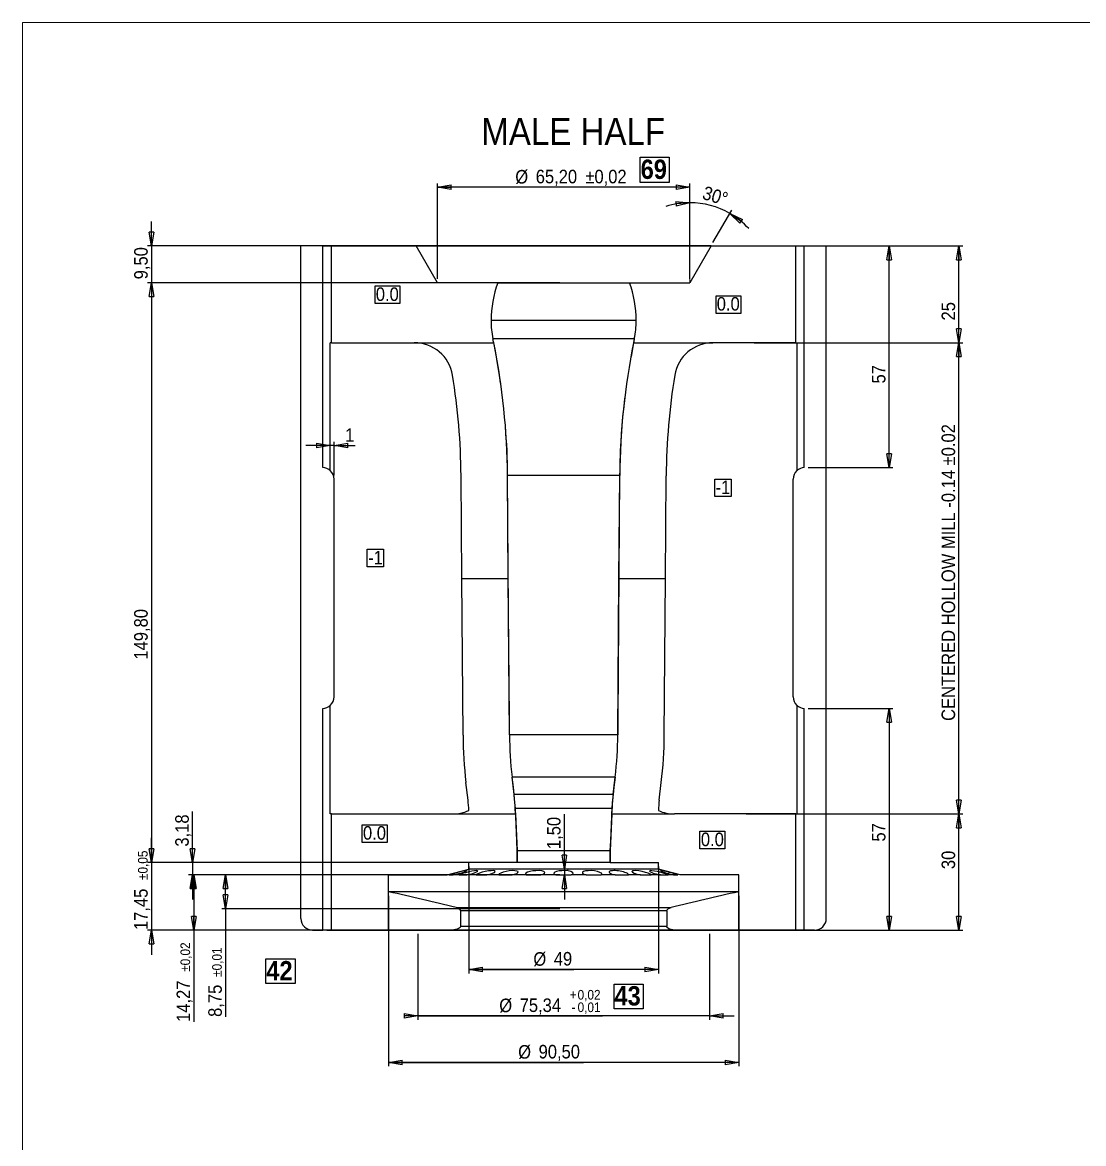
# Model space of a CAD drawing. Header units: millimetres. Extents: x 10 to 831, y 10 to 589.
# Drawn here: x 10 to 284.2, y 299.6 to 589.3 of the extents above; entities that cross this region are included whole.
import ezdxf

# ---------------------------------------------------------------- set-up
doc = ezdxf.new("R2010")
doc.units = ezdxf.units.MM
doc.linetypes.add('SLD-Centro', pattern=[19.05, 15.24, -1.27, 1.27, -1.27])
doc.linetypes.add('SLD-Solido', pattern=[0])
doc.layers.add('D', color=3, linetype='SLD-Solido', lineweight=25)
doc.layers.add('Q', color=2, linetype='SLD-Solido')
doc.styles.add('SLDTEXTSTYLE0', font='GOTHICB.TTF', dxfattribs={"width": 0.913})
doc.styles.add('SLDTEXTSTYLE1', font='GOTHIC.TTF', dxfattribs={"width": 0.913})
doc.dimstyles.new('SLDDIMSTYLE0', dxfattribs={"dimtxt": 3.5, "dimasz": 3.556, "dimexe": 0, "dimexo": 0.0625, "dimgap": 0.875, "dimtad": 1, "dimrnd": 1e-09, "dimzin": 12, "dimdsep": 46, "dimtxsty": 'SLDTEXTSTYLE1', "dimblk1": 'CLOSED', "dimblk2": 'CLOSED', "dimsah": 1, "dimcen": 0.09, "dimadec": 0, "dimazin": 3, "dimtfac": 1, "dimtofl": 0, "dimtmove": 0, "dimatfit": 3, "dimldrblk": 'CLOSED', "dimfxl": 0, "dimfrac": 2, "dimtolj": 1, "dimtzin": 12, "dimarcsym": 0})
doc.dimstyles.new('SLDDIMSTYLE12', dxfattribs={"dimtxt": 3.5, "dimasz": 3.556, "dimexe": 0, "dimexo": 0.0625, "dimgap": 0.875, "dimtad": 1, "dimdec": 4, "dimzin": 12, "dimdsep": 46, "dimtxsty": 'SLDTEXTSTYLE1', "dimblk1": 'CLOSED', "dimblk2": 'CLOSED', "dimsah": 1, "dimcen": 0.09, "dimazin": 3, "dimtfac": 1, "dimtofl": 0, "dimtmove": 0, "dimatfit": 3, "dimldrblk": 'CLOSED', "dimfxl": 0, "dimfrac": 2, "dimtolj": 1, "dimtzin": 12, "dimarcsym": 0})
doc.dimstyles.new('SLDDIMSTYLE15', dxfattribs={"dimtxt": 3.5, "dimasz": 3.556, "dimexe": 0, "dimexo": 0.0625, "dimgap": 0.875, "dimtad": 1, "dimrnd": 1e-09, "dimzin": 12, "dimdsep": 46, "dimtxsty": 'SLDTEXTSTYLE1', "dimblk1": 'CLOSED', "dimblk2": 'CLOSED', "dimsah": 1, "dimcen": 0.09, "dimadec": 0, "dimazin": 3, "dimtol": 1, "dimtp": 0.01, "dimtm": 0.01, "dimtfac": 1, "dimtofl": 0, "dimtmove": 0, "dimatfit": 3, "dimldrblk": 'CLOSED', "dimfxl": 0, "dimfrac": 2, "dimtolj": 1, "dimarcsym": 0})
doc.dimstyles.new('SLDDIMSTYLE16', dxfattribs={"dimtxt": 3.5, "dimasz": 3.556, "dimexe": 0, "dimexo": 0.0625, "dimgap": 0.875, "dimtad": 1, "dimrnd": 1e-09, "dimzin": 12, "dimdsep": 46, "dimtxsty": 'SLDTEXTSTYLE1', "dimblk1": 'CLOSED', "dimblk2": 'CLOSED', "dimsah": 1, "dimcen": 0.09, "dimadec": 0, "dimazin": 3, "dimtol": 1, "dimtp": 0.02, "dimtm": 0.02, "dimtfac": 1, "dimtofl": 0, "dimtmove": 0, "dimatfit": 3, "dimldrblk": 'CLOSED', "dimfxl": 0, "dimfrac": 2, "dimtolj": 1, "dimarcsym": 0})
doc.dimstyles.new('SLDDIMSTYLE17', dxfattribs={"dimtxt": 3.5, "dimasz": 3.556, "dimexe": 0, "dimexo": 0.0625, "dimgap": 0.875, "dimtad": 1, "dimrnd": 1e-09, "dimzin": 12, "dimdsep": 46, "dimtxsty": 'SLDTEXTSTYLE1', "dimblk1": 'CLOSED', "dimblk2": 'CLOSED', "dimsah": 1, "dimcen": 0.09, "dimadec": 0, "dimazin": 3, "dimtol": 1, "dimtp": 0.02, "dimtm": 0.01, "dimtfac": 1, "dimtmove": 0, "dimatfit": 0, "dimldrblk": 'CLOSED', "dimfxl": 0, "dimfrac": 2, "dimtolj": 1, "dimarcsym": 0})
doc.dimstyles.new('SLDDIMSTYLE18', dxfattribs={"dimtxt": 3.5, "dimasz": 3.556, "dimexe": 0, "dimexo": 0.0625, "dimgap": 0.875, "dimtad": 1, "dimdec": 0, "dimrnd": 1e-09, "dimzin": 12, "dimdsep": 46, "dimtxsty": 'SLDTEXTSTYLE1', "dimblk1": 'CLOSED', "dimblk2": 'CLOSED', "dimsah": 1, "dimcen": 0.09, "dimadec": 0, "dimazin": 3, "dimtfac": 1, "dimtdec": 0, "dimtofl": 0, "dimtmove": 0, "dimatfit": 3, "dimldrblk": 'CLOSED', "dimfxl": 0, "dimfrac": 2, "dimtolj": 1, "dimtzin": 12, "dimarcsym": 0})
doc.dimstyles.new('SLDDIMSTYLE7', dxfattribs={"dimtxt": 3.5, "dimasz": 3.556, "dimexe": 0, "dimexo": 0.0625, "dimgap": 0.875, "dimtad": 1, "dimrnd": 1e-09, "dimzin": 12, "dimdsep": 46, "dimtxsty": 'SLDTEXTSTYLE1', "dimblk1": 'CLOSED', "dimblk2": 'CLOSED', "dimsah": 1, "dimcen": 0.09, "dimadec": 0, "dimazin": 3, "dimtol": 1, "dimtp": 0.05, "dimtm": 0.05, "dimtfac": 1, "dimtmove": 0, "dimatfit": 0, "dimldrblk": 'CLOSED', "dimfxl": 0, "dimfrac": 2, "dimtolj": 1, "dimarcsym": 0})
doc.dimstyles.new('SLDDIMSTYLE9', dxfattribs={"dimtxt": 3.5, "dimasz": 3.556, "dimexe": 0, "dimexo": 0.0625, "dimgap": 0.875, "dimtad": 1, "dimrnd": 1e-09, "dimzin": 12, "dimdsep": 46, "dimtxsty": 'SLDTEXTSTYLE1', "dimblk1": 'CLOSED', "dimblk2": 'CLOSED', "dimsah": 1, "dimcen": 0.09, "dimadec": 0, "dimazin": 3, "dimtfac": 1, "dimtmove": 0, "dimatfit": 0, "dimldrblk": 'CLOSED', "dimfxl": 0, "dimfrac": 2, "dimtolj": 1, "dimtzin": 12, "dimarcsym": 0})

# ---------------------------------------------------------------- blocks, each defined once
blk = doc.blocks.new('SW_NOTE_0')
at = {"color": 0}
for p, q in [((-0.12, 0.57), (-0.12, 6.94)), ((-0.12, 6.94), (7.45, 6.94)), ((7.45, 6.94), (7.45, 0.57)), ((7.45, 0.57), (-0.12, 0.57))]:
    blk.add_line(p, q, dxfattribs=at)
at = {"color": 0, "insert": (0, 6.39), "char_height": 5, "attachment_point": 1, "style": 'SLDTEXTSTYLE0'}
blk.add_mtext('42', dxfattribs=at)
blk = doc.blocks.new('SW_NOTE_4')
at = {"color": 0}
for p, q in [((-0.05, 0.55), (-0.05, 6.92)), ((-0.05, 6.92), (7.4, 6.92)), ((7.4, 6.92), (7.4, 0.55)), ((7.4, 0.55), (-0.05, 0.55))]:
    blk.add_line(p, q, dxfattribs=at)
at = {"color": 0, "insert": (0, 6.39), "char_height": 5, "attachment_point": 1, "style": 'SLDTEXTSTYLE0'}
blk.add_mtext('43', dxfattribs=at)
blk = doc.blocks.new('SW_NOTE_6')
at = {"color": 0}
for p, q in [((-0.08, 0.49), (-0.08, 6.98)), ((-0.08, 6.98), (7.37, 6.98)), ((7.37, 6.98), (7.37, 0.49)), ((7.37, 0.49), (-0.08, 0.49))]:
    blk.add_line(p, q, dxfattribs=at)
at = {"color": 0, "insert": (0, 6.39), "char_height": 5, "attachment_point": 1, "style": 'SLDTEXTSTYLE0'}
blk.add_mtext('69', dxfattribs=at)
blk = doc.blocks.new('_CLOSED')
at = {"color": 0, "linetype": 'ByBlock', "lineweight": -2}
for p, q in [((-1, 0.166667), (0, 0)), ((-1, 0.166667), (-1, -0.166667)), ((0, 0), (-1, -0.166667)), ((0, 0), (-1, 0))]:
    blk.add_line(p, q, dxfattribs=at)
blk = doc.blocks.new('_D_34')
at = {"layer": 'Q'}
for p, q in [((182.44, 532.52), (182.44, 543.69)), ((188.42, 532.39), (193.27, 540.78))]:
    blk.add_line(p, q, dxfattribs=at)
for start, end in [(90, 107.4526), (60, 90), (42.5474, 60)]:
    blk.add_arc((182.44, 522.02), 20.66, start, end, dxfattribs=at)
at = {"layer": 'Q', "xscale": 3.556, "yscale": 3.556}
for p, rotation in [((182.44, 542.69), 4.88188156500817), ((192.77, 539.92), 145.1181184349919)]:
    blk.add_blockref('_CLOSED', p, dxfattribs=dict(at, rotation=rotation))
at = {"layer": 'Q', "insert": (186.46, 547.08), "char_height": 3.5, "attachment_point": 1, "rotation": 342.9202, "style": 'SLDTEXTSTYLE1'}
blk.add_mtext('30°', dxfattribs=at)
blk = doc.blocks.new('_D_35')
at = {"layer": 'Q'}
for p, q in [((148.84, 369.04), (61.49, 369.04)), ((62.49, 360.29), (62.49, 369.04)), ((148.84, 360.29), (61.49, 360.29)), ((62.49, 360.29), (62.49, 332.35))]:
    blk.add_line(p, q, dxfattribs=at)
at = {"layer": 'Q', "xscale": 3.556, "yscale": 3.556}
for p, rotation in [((62.49, 369.04, -37.57), 90.0000000000004), ((62.49, 360.29, -37.57), 270.0000000000004)]:
    blk.add_blockref('_CLOSED', p, dxfattribs=dict(at, rotation=rotation))
at = {"layer": 'Q', "attachment_point": 1, "rotation": 90, "style": 'SLDTEXTSTYLE1'}
for s, insert, char_height in [('±0,01', (59.02, 342.69), 2.5), ('8,75', (58.02, 332.35), 3.5)]:
    blk.add_mtext(s, dxfattribs=dict(at, insert=insert, char_height=char_height))
blk = doc.blocks.new('_D_36')
at = {"layer": 'Q'}
for p, q in [((43.34, 372.22), (43.34, 378.57)), ((148.84, 372.22), (42.34, 372.22)), ((43.34, 372.22), (43.34, 354.77)), ((148.84, 354.77), (42.34, 354.77)), ((43.34, 354.77), (43.34, 348.42))]:
    blk.add_line(p, q, dxfattribs=at)
at = {"layer": 'Q', "xscale": 3.556, "yscale": 3.556}
for p, rotation in [((43.34, 372.22, 2.2), 270.0000000000004), ((43.34, 354.77, 2.2), 90.0000000000004)]:
    blk.add_blockref('_CLOSED', p, dxfattribs=dict(at, rotation=rotation))
at = {"layer": 'Q', "attachment_point": 1, "rotation": 90, "style": 'SLDTEXTSTYLE1'}
for s, insert, char_height in [('±0,05', (39.86, 367.71), 2.5), ('17,45', (38.87, 354.78), 3.5)]:
    blk.add_mtext(s, dxfattribs=dict(at, insert=insert, char_height=char_height))
blk = doc.blocks.new('_D_37')
at = {"layer": 'Q'}
for p, q in [((148.84, 369.04), (53.3, 369.04)), ((54.3, 369.04), (54.3, 354.77)), ((148.84, 354.77), (53.3, 354.77)), ((54.3, 354.77), (54.3, 331.06))]:
    blk.add_line(p, q, dxfattribs=at)
at = {"layer": 'Q', "xscale": 3.556, "yscale": 3.556}
for p, rotation in [((54.3, 369.04, -45.35), 90.0000000000004), ((54.3, 354.77, -45.35), 270.0000000000004)]:
    blk.add_blockref('_CLOSED', p, dxfattribs=dict(at, rotation=rotation))
at = {"layer": 'Q', "attachment_point": 1, "rotation": 90, "style": 'SLDTEXTSTYLE1'}
for s, insert, char_height in [('±0,02', (50.83, 343.99), 2.5), ('14,27', (49.83, 331.06), 3.5)]:
    blk.add_mtext(s, dxfattribs=dict(at, insert=insert, char_height=char_height))
blk = doc.blocks.new('_D_38')
at = {"layer": 'Q'}
for p, q in [((148.84, 522.02), (42.34, 522.02)), ((43.34, 522.02), (43.34, 372.22)), ((148.84, 372.22), (42.34, 372.22))]:
    blk.add_line(p, q, dxfattribs=at)
at = {"layer": 'Q', "xscale": 3.556, "yscale": 3.556}
for p, rotation in [((43.34, 522.02, 2.2), 90.0000000000004), ((43.34, 372.22, 2.2), 270.0000000000004)]:
    blk.add_blockref('_CLOSED', p, dxfattribs=dict(at, rotation=rotation))
at = {"layer": 'Q', "insert": (38.87, 424.65), "char_height": 3.5, "attachment_point": 1, "rotation": 90, "style": 'SLDTEXTSTYLE1'}
blk.add_mtext('149,80', dxfattribs=at)
blk = doc.blocks.new('_D_39')
at = {"layer": 'Q'}
for p, q in [((43.34, 531.52), (43.34, 537.87)), ((148.84, 531.52), (42.34, 531.52)), ((43.34, 531.52), (43.34, 522.02)), ((148.84, 522.02), (42.34, 522.02)), ((43.34, 522.02), (43.34, 515.67))]:
    blk.add_line(p, q, dxfattribs=at)
at = {"layer": 'Q', "xscale": 3.556, "yscale": 3.556}
for p, rotation in [((43.34, 531.52, 2.2), 270.0000000000004), ((43.34, 522.02, 2.2), 90.0000000000004)]:
    blk.add_blockref('_CLOSED', p, dxfattribs=dict(at, rotation=rotation))
at = {"layer": 'Q', "insert": (38.87, 522.89), "char_height": 3.5, "attachment_point": 1, "rotation": 90, "style": 'SLDTEXTSTYLE1'}
blk.add_mtext('9,50', dxfattribs=at)
blk = doc.blocks.new('_D_40')
at = {"layer": 'Q'}
for p, q in [((104.59, 363.67), (104.59, 319.6)), ((195.09, 363.67), (195.09, 319.6)), ((195.09, 320.6), (104.59, 320.6)), ((104.59, 320.6), (155.01, 320.6))]:
    blk.add_line(p, q, dxfattribs=at)
at = {"layer": 'Q', "xscale": 3.556, "yscale": 3.556, "rotation": 180.0000000000006}
blk.add_blockref('_CLOSED', (104.59, 320.6, 0.1), dxfattribs=at)
at = {"layer": 'Q', "xscale": 3.556, "yscale": 3.556}
blk.add_blockref('_CLOSED', (195.09, 320.6, 0.1), dxfattribs=at)
at = {"layer": 'Q', "char_height": 3.5, "attachment_point": 1, "style": 'SLDTEXTSTYLE1'}
for s, insert in [('%%c', (138.09, 325.07)), ('90,50', (143.37, 325.12))]:
    blk.add_mtext(s, dxfattribs=dict(at, insert=insert))
blk = doc.blocks.new('_D_41')
at = {"layer": 'Q'}
for p, q in [((112.17, 353.77), (112.17, 331.6)), ((187.51, 353.77), (187.51, 331.6)), ((187.51, 332.6), (112.17, 332.6)), ((112.17, 332.6), (159.9, 332.6)), ((187.51, 332.6), (193.86, 332.6))]:
    blk.add_line(p, q, dxfattribs=at)
at = {"layer": 'Q', "xscale": 3.556, "yscale": 3.556}
blk.add_blockref('_CLOSED', (112.17, 332.6, 0.1), dxfattribs=at)
at = {"layer": 'Q', "xscale": 3.556, "yscale": 3.556, "rotation": 180.0000000000006}
blk.add_blockref('_CLOSED', (187.51, 332.6, 0.1), dxfattribs=at)
at = {"layer": 'Q', "attachment_point": 1, "style": 'SLDTEXTSTYLE1'}
for s, insert, char_height in [('+', (151.41, 339.32), 2.5), ('0,02', (153.44, 339.32), 2.5), ('%%c', (133.21, 337.07), 3.5), ('75,34', (138.48, 337.12), 3.5), ('0,01', (153.44, 336.09), 2.5), ('-', (151.87, 336.09), 2.5)]:
    blk.add_mtext(s, dxfattribs=dict(at, insert=insert, char_height=char_height))
blk = doc.blocks.new('_D_42')
at = {"layer": 'Q'}
for p, q in [((53.95, 372.22), (53.95, 385.4)), ((148.84, 372.22), (52.95, 372.22)), ((53.95, 372.22), (53.95, 369.04)), ((148.84, 369.04), (52.95, 369.04)), ((53.95, 369.04), (53.95, 362.69))]:
    blk.add_line(p, q, dxfattribs=at)
at = {"layer": 'Q', "xscale": 3.556, "yscale": 3.556}
for p, rotation in [((53.95, 372.22, -31.1), 270.0000000000004), ((53.95, 369.04, -31.1), 90.0000000000004)]:
    blk.add_blockref('_CLOSED', p, dxfattribs=dict(at, rotation=rotation))
at = {"layer": 'Q', "insert": (49.48, 376.34), "char_height": 3.5, "attachment_point": 1, "rotation": 90, "style": 'SLDTEXTSTYLE1'}
blk.add_mtext('3,18', dxfattribs=at)
blk = doc.blocks.new('_D_43')
at = {"layer": 'Q'}
for p, q in [((150.02, 370.54), (150.02, 384.76)), ((150.02, 370.54), (150.02, 369.04)), ((150.02, 369.04), (150.02, 362.69)), ((150.84, 370.54), (151.02, 370.54)), ((150.84, 369.04), (151.02, 369.04))]:
    blk.add_line(p, q, dxfattribs=at)
at = {"layer": 'Q', "xscale": 3.556, "yscale": 3.556}
for p, rotation in [((150.02, 370.54, -30.9), 270.0000000000004), ((150.02, 369.04, -30.9), 90.0000000000004)]:
    blk.add_blockref('_CLOSED', p, dxfattribs=dict(at, rotation=rotation))
at = {"layer": 'Q', "insert": (145.55, 375.7), "char_height": 3.5, "attachment_point": 1, "rotation": 90, "style": 'SLDTEXTSTYLE1'}
blk.add_mtext('1,50', dxfattribs=at)
blk = doc.blocks.new('_D_44')
at = {"layer": 'Q'}
for p, q in [((125.34, 371.22), (125.34, 343.6)), ((174.34, 371.22), (174.34, 343.6)), ((174.34, 344.6), (125.34, 344.6)), ((125.34, 344.6), (152.47, 344.6))]:
    blk.add_line(p, q, dxfattribs=at)
at = {"layer": 'Q', "xscale": 3.556, "yscale": 3.556, "rotation": 180.0000000000006}
blk.add_blockref('_CLOSED', (125.34, 344.6, 0.1), dxfattribs=at)
at = {"layer": 'Q', "xscale": 3.556, "yscale": 3.556}
blk.add_blockref('_CLOSED', (174.34, 344.6, 0.1), dxfattribs=at)
at = {"layer": 'Q', "char_height": 3.5, "attachment_point": 1, "style": 'SLDTEXTSTYLE1'}
for s, insert in [('%%c', (142.02, 349.07)), ('49', (147.29, 349.12))]:
    blk.add_mtext(s, dxfattribs=dict(at, insert=insert))
blk = doc.blocks.new('_D_45')
at = {"layer": 'Q'}
for p, q in [((117.24, 523.02), (117.24, 547.67)), ((182.44, 523.02), (182.44, 547.67)), ((182.44, 546.67), (117.24, 546.67))]:
    blk.add_line(p, q, dxfattribs=at)
at = {"layer": 'Q', "xscale": 3.556, "yscale": 3.556, "rotation": 180.0000000000006}
blk.add_blockref('_CLOSED', (117.24, 546.67, 0.1), dxfattribs=at)
at = {"layer": 'Q', "xscale": 3.556, "yscale": 3.556}
blk.add_blockref('_CLOSED', (182.44, 546.67, 0.1), dxfattribs=at)
at = {"layer": 'Q', "char_height": 3.5, "attachment_point": 1, "style": 'SLDTEXTSTYLE1'}
for s, insert in [('%%c', (137.35, 551.14)), ('65,20', (142.63, 551.19)), (' ±0,02', (154.27, 551.19))]:
    blk.add_mtext(s, dxfattribs=dict(at, insert=insert))
blk = doc.blocks.new('_D_46')
at = {"layer": 'Q'}
for p, q in [((88.65, 531.52), (234.96, 531.52)), ((233.96, 474.24), (233.96, 531.52)), ((213, 474.24), (234.94, 474.24))]:
    blk.add_line(p, q, dxfattribs=at)
at = {"layer": 'Q', "xscale": 3.556, "yscale": 3.556}
for p, rotation in [((233.96, 531.52, -0.7), 90.0000000000004), ((233.96, 474.24, -0.7), 270.0000000000004)]:
    blk.add_blockref('_CLOSED', p, dxfattribs=dict(at, rotation=rotation))
at = {"layer": 'Q', "insert": (229.49, 495.98), "char_height": 3.5, "attachment_point": 1, "rotation": 90, "style": 'SLDTEXTSTYLE1'}
blk.add_mtext('57', dxfattribs=at)
blk = doc.blocks.new('_D_47')
at = {"layer": 'Q'}
for p, q in [((213, 412.05), (234.94, 412.05)), ((233.96, 412.05), (233.96, 354.77)), ((88.65, 354.77), (234.96, 354.77))]:
    blk.add_line(p, q, dxfattribs=at)
at = {"layer": 'Q', "xscale": 3.556, "yscale": 3.556}
for p, rotation in [((233.96, 412.05, -0.7), 90.0000000000004), ((233.96, 354.77, -0.7), 270.0000000000004)]:
    blk.add_blockref('_CLOSED', p, dxfattribs=dict(at, rotation=rotation))
at = {"layer": 'Q', "insert": (229.49, 377.64), "char_height": 3.5, "attachment_point": 1, "rotation": 90, "style": 'SLDTEXTSTYLE1'}
blk.add_mtext('57', dxfattribs=at)
blk = doc.blocks.new('_D_48')
at = {"layer": 'Q'}
for p, q in [((90.55, 472.24), (90.55, 480.94)), ((89.55, 479.94), (83.2, 479.94)), ((90.55, 479.94), (89.55, 479.94)), ((90.55, 479.94), (95.97, 479.94))]:
    blk.add_line(p, q, dxfattribs=at)
at = {"layer": 'Q', "xscale": 3.556, "yscale": 3.556}
blk.add_blockref('_CLOSED', (89.55, 479.94, -0.7), dxfattribs=at)
at = {"layer": 'Q', "xscale": 3.556, "yscale": 3.556, "rotation": 180.0000000000004}
blk.add_blockref('_CLOSED', (90.55, 479.94, -0.7), dxfattribs=at)
at = {"layer": 'Q', "insert": (93.39, 484.41), "char_height": 3.5, "attachment_point": 1, "style": 'SLDTEXTSTYLE1'}
blk.add_mtext('1', dxfattribs=at)
blk = doc.blocks.new('_D_49')
at = {"layer": 'Q'}
for p, q in [((196.99, 384.77), (250.96, 384.77)), ((251.96, 354.77), (251.96, 384.77)), ((150.84, 354.77), (252.96, 354.77))]:
    blk.add_line(p, q, dxfattribs=at)
at = {"layer": 'Q', "xscale": 3.556, "yscale": 3.556}
for p, rotation in [((251.96, 384.77, -0.7), 90.0000000000004), ((251.96, 354.77, -0.7), 270.0000000000004)]:
    blk.add_blockref('_CLOSED', p, dxfattribs=dict(at, rotation=rotation))
at = {"layer": 'Q', "insert": (247.49, 370.53), "char_height": 3.5, "attachment_point": 1, "rotation": 90, "style": 'SLDTEXTSTYLE1'}
blk.add_mtext('30', dxfattribs=at)
blk = doc.blocks.new('_D_50')
at = {"layer": 'Q'}
for p, q in [((188.91, 531.52), (252.96, 531.52)), ((251.96, 506.52), (251.96, 531.52)), ((199.03, 506.52), (250.96, 506.52))]:
    blk.add_line(p, q, dxfattribs=at)
at = {"layer": 'Q', "xscale": 3.556, "yscale": 3.556}
for p, rotation in [((251.96, 531.52, -0.7), 90.0000000000004), ((251.96, 506.52, -0.7), 270.0000000000004)]:
    blk.add_blockref('_CLOSED', p, dxfattribs=dict(at, rotation=rotation))
at = {"layer": 'Q', "insert": (247.49, 512.26), "char_height": 3.5, "attachment_point": 1, "rotation": 90, "style": 'SLDTEXTSTYLE1'}
blk.add_mtext('25', dxfattribs=at)
blk = doc.blocks.new('_D_51')
at = {"layer": 'Q'}
for p, q in [((211.13, 506.52), (252.96, 506.52)), ((251.96, 384.77), (251.96, 506.52)), ((211.13, 384.77), (252.96, 384.77))]:
    blk.add_line(p, q, dxfattribs=at)
at = {"layer": 'Q', "xscale": 3.556, "yscale": 3.556}
for p, rotation in [((251.96, 506.52), 90.0000000000004), ((251.96, 384.77), 270.0000000000004)]:
    blk.add_blockref('_CLOSED', p, dxfattribs=dict(at, rotation=rotation))
at = {"layer": 'Q', "insert": (247.49, 408.81), "char_height": 3.5, "attachment_point": 1, "rotation": 90, "style": 'SLDTEXTSTYLE1'}
blk.add_mtext('CENTERED HOLLOW MILL -0.14 ±0.02', dxfattribs=at)
blk = doc.blocks.new('SW_NOTE_10')
at = {"color": 0}
for p, q in [((-0.07, 0.27), (-0.07, 4.84)), ((-0.07, 4.84), (6.42, 4.84)), ((6.42, 4.84), (6.42, 0.27)), ((6.42, 0.27), (-0.07, 0.27))]:
    blk.add_line(p, q, dxfattribs=at)
at = {"color": 0, "insert": (3.12, 4.47), "char_height": 3.5, "attachment_point": 2, "style": 'SLDTEXTSTYLE1'}
blk.add_mtext('0.0', dxfattribs=at)
blk = doc.blocks.new('SW_NOTE_11')
at = {"color": 0}
for p, q in [((-0.11, 0.27), (-0.11, 4.83)), ((-0.11, 4.83), (6.38, 4.83)), ((6.38, 4.83), (6.38, 0.27)), ((6.38, 0.27), (-0.11, 0.27))]:
    blk.add_line(p, q, dxfattribs=at)
at = {"color": 0, "insert": (3.12, 4.47), "char_height": 3.5, "attachment_point": 2, "style": 'SLDTEXTSTYLE1'}
blk.add_mtext('0.0', dxfattribs=at)
blk = doc.blocks.new('SW_NOTE_12')
at = {"color": 0}
for p, q in [((0, 0.26), (0, 4.82)), ((0, 4.82), (6.37, 4.82)), ((6.37, 4.82), (6.37, 0.26)), ((6.37, 0.26), (0, 0.26))]:
    blk.add_line(p, q, dxfattribs=at)
at = {"color": 0, "insert": (3.12, 4.47), "char_height": 3.5, "attachment_point": 2, "style": 'SLDTEXTSTYLE1'}
blk.add_mtext('0.0', dxfattribs=at)
blk = doc.blocks.new('SW_NOTE_13')
at = {"color": 0}
for p, q in [((-0.02, 0.29), (-0.02, 4.85)), ((-0.02, 4.85), (6.35, 4.85)), ((6.35, 4.85), (6.35, 0.29)), ((6.35, 0.29), (-0.02, 0.29))]:
    blk.add_line(p, q, dxfattribs=at)
at = {"color": 0, "insert": (3.12, 4.47), "char_height": 3.5, "attachment_point": 2, "style": 'SLDTEXTSTYLE1'}
blk.add_mtext('0.0', dxfattribs=at)
blk = doc.blocks.new('SW_NOTE_14')
at = {"color": 0}
for p, q in [((-0.09, 0.3), (-0.09, 4.86)), ((-0.09, 4.86), (4.11, 4.86)), ((4.11, 4.86), (4.11, 0.3)), ((4.11, 0.3), (-0.09, 0.3))]:
    blk.add_line(p, q, dxfattribs=at)
at = {"color": 0, "insert": (2.02, 4.47), "char_height": 3.5, "attachment_point": 2, "style": 'SLDTEXTSTYLE1'}
blk.add_mtext('-1', dxfattribs=at)
blk = doc.blocks.new('SW_NOTE_15')
at = {"color": 0}
for p, q in [((-0.1, 0.32), (-0.1, 4.89)), ((-0.1, 4.89), (4.11, 4.89)), ((4.11, 4.89), (4.11, 0.32)), ((4.11, 0.32), (-0.1, 0.32))]:
    blk.add_line(p, q, dxfattribs=at)
at = {"color": 0, "insert": (2.02, 4.47), "char_height": 3.5, "attachment_point": 2, "style": 'SLDTEXTSTYLE1'}
blk.add_mtext('-1', dxfattribs=at)

msp = doc.modelspace()

# ---------------------------------------------------------------- linework, layer by layer
at = {"color": 179, "linetype": 'SLD-Solido', "lineweight": 18}
for p, q in [((10, 10), (10, 589.2558775)), ((10, 589.2558775), (831, 589.2558775))]:
    msp.add_line(p, q, dxfattribs=at)
at = {"color": 7, "linetype": 'SLD-Centro', "lineweight": 18}
msp.add_line((182.4377938, 522.0209864), (182.4377938, 531.5209864), dxfattribs=at)
at = {"layer": 'D'}
for p, q in [((81.9775283, 357.7709864), (81.9775283, 531.5209864)), ((87.6539724, 531.5209864), (81.9775283, 531.5209864)), ((87.6539724, 474.237653), (87.6539724, 531.5209864)), ((87.6539724, 531.5209864), (89.8377938, 531.5209864)), ((89.8377938, 506.5209864), (89.8377938, 531.5209864)), ((111.7529662, 531.5209864), (89.8377938, 531.5209864)), ((117.2377938, 522.0209864), (111.7529662, 531.5209864)), ((187.9226213, 531.5209864), (111.7529662, 531.5209864)), ((187.9226213, 531.5209864), (182.4377938, 522.0209864)), ((187.9226213, 531.5209864), (209.8377938, 531.5209864)), ((209.8377938, 506.5209864), (209.8377938, 531.5209864)), ((209.8377938, 531.5209864), (212.0216152, 531.5209864)), ((212.0216152, 474.237653), (212.0216152, 531.5209864)), ((212.0216152, 531.5209864), (217.6980592, 531.5209864)), ((217.6980592, 357.7709864), (217.6980592, 531.5209864)), ((132.8377938, 522.0209864), (117.2377938, 522.0209864)), ((132.8377938, 522.0209864), (132.8566277, 522.0209864)), ((132.8566277, 522.0209864), (166.8189598, 522.0209864)), ((166.8189598, 522.0209864), (166.8377938, 522.0209864)), ((166.8377938, 522.0209864), (182.4377938, 522.0209864)), ((168.5707193, 512.2209864), (131.1048682, 512.2209864)), ((168.0885357, 507.540294), (131.5870518, 507.540294)), ((168.0885357, 507.540294), (167.2488138, 502.9154599)), ((89.8377938, 506.5209864), (89.5466176, 506.5209864)), ((89.5466176, 473.4756425), (89.5466176, 506.5209864)), ((89.8377938, 506.5209864), (111.2479819, 506.5209864)), ((111.2479819, 506.5209864), (131.7785136, 506.5209864)), ((167.8970739, 506.5209864), (188.4276056, 506.5209864)), ((209.8377938, 506.5209864), (188.4276056, 506.5209864)), ((209.8377938, 506.5209864), (210.1289699, 506.5209864)), ((210.1289699, 506.5209864), (210.1289699, 473.4756425)), ((123.5357805, 445.6459864), (123.3381279, 472.1314366)), ((135.5361147, 445.6459864), (135.3377938, 472.2209864)), ((164.315708, 472.2209864), (135.3598795, 472.2209864)), ((164.1394729, 445.6459864), (164.3377938, 472.2209864)), ((176.139807, 445.6459864), (176.3374596, 472.1314366)), ((90.5466176, 415.0523982), (90.5466176, 471.2395745)), ((209.1289699, 415.0523982), (209.1289699, 471.2395745)), ((123.5357805, 445.6459864), (135.5361147, 445.6459864)), ((123.8381279, 405.1314366), (123.5357805, 445.6459864)), ((135.8377938, 405.2209864), (135.5361147, 445.6459864)), ((163.8377938, 405.2209864), (164.1394729, 445.6459864)), ((164.1394729, 445.6459864), (176.139807, 445.6459864)), ((175.8374596, 405.1314366), (176.139807, 445.6459864)), ((87.6539724, 354.7709864), (87.6539724, 412.0543197)), ((89.5466176, 384.7709864), (89.5466176, 412.8163303)), ((210.1289699, 412.8163303), (210.1289699, 384.7709864)), ((212.0216152, 354.7709864), (212.0216152, 412.0543197)), ((163.8149179, 405.2209864), (135.8606696, 405.2209864)), ((137.0486054, 389.7781261), (136.5165321, 394.3121888)), ((163.135012, 394.3121888), (136.5405755, 394.3121888)), ((162.6269822, 389.7781261), (163.1590554, 394.3121888)), ((125.1303881, 388.3795206), (124.5983148, 392.9135833)), ((174.5451994, 388.3795206), (175.0772727, 392.9135833)), ((162.6019365, 389.7781261), (137.073651, 389.7781261)), ((137.4037029, 384.7709864), (137.3377938, 386.2209864)), ((162.3121675, 386.2209864), (137.36342, 386.2209864)), ((162.2718847, 384.7709864), (162.3377938, 386.2209864)), ((89.8377938, 384.7709864), (89.5466176, 384.7709864)), ((89.8377938, 384.7709864), (121.1928956, 384.7709864)), ((89.8377938, 354.7709864), (89.8377938, 384.7709864)), ((121.1928956, 384.7709864), (137.4037029, 384.7709864)), ((137.4037029, 384.7709864), (137.8377938, 375.2209864)), ((162.2718847, 384.7709864), (161.8377938, 375.2209864)), ((162.2718847, 384.7709864), (178.4826919, 384.7709864)), ((209.8377938, 384.7709864), (178.4826919, 384.7709864)), ((209.8377938, 354.7709864), (209.8377938, 384.7709864)), ((209.8377938, 384.7709864), (210.1289699, 384.7709864)), ((137.8377938, 375.2209864), (137.8377938, 372.2209864)), ((137.8644901, 372.2209864), (137.8644901, 375.2209864)), ((161.8110974, 375.2209864), (137.8644901, 375.2209864)), ((161.8110974, 375.2209864), (161.8110974, 372.2209864)), ((161.8377938, 375.2209864), (161.8377938, 372.2209864)), ((137.8377938, 372.2209864), (125.3508585, 372.2209864)), ((125.3508585, 370.5409864), (125.3508585, 372.2209864)), ((137.8644901, 372.2209864), (137.8377938, 372.2209864)), ((161.8110974, 372.2209864), (137.8644901, 372.2209864)), ((161.8377938, 372.2209864), (161.8110974, 372.2209864)), ((161.8377938, 372.2209864), (174.3247291, 372.2209864)), ((174.3247291, 370.5409864), (174.3247291, 372.2209864)), ((104.5948661, 369.0409864), (119.7503513, 369.0409864)), ((104.5948661, 364.6673014), (104.5948661, 369.0409864)), ((119.7503513, 369.0409864), (125.3508585, 370.5409864)), ((120.2928091, 369.0409864), (121.3389942, 369.0409864)), ((122.8409326, 369.0409864), (121.3389942, 369.0409864)), ((122.8409326, 369.0409864), (124.8155722, 369.0409864)), ((127.2048111, 369.0409864), (124.8155722, 369.0409864)), ((174.3247291, 370.5409864), (125.3508585, 370.5409864)), ((127.2048111, 369.0409864), (129.9973732, 369.0409864)), ((133.11109, 369.0409864), (129.9973732, 369.0409864)), ((133.11109, 369.0409864), (136.5312661, 369.0409864)), ((140.1572661, 369.0409864), (136.5312661, 369.0409864)), ((140.1572661, 369.0409864), (143.9719768, 369.0409864)), ((147.8631542, 369.0409864), (143.9719768, 369.0409864)), ((147.8631542, 369.0409864), (151.8124333, 369.0409864)), ((155.7036107, 369.0409864), (151.8124333, 369.0409864)), ((155.7036107, 369.0409864), (159.5183214, 369.0409864)), ((163.1443215, 369.0409864), (159.5183214, 369.0409864)), ((163.1443215, 369.0409864), (166.5644975, 369.0409864)), ((169.6782143, 369.0409864), (166.5644975, 369.0409864)), ((169.6782143, 369.0409864), (172.476468, 369.0409864)), ((174.8600154, 369.0409864), (172.4707764, 369.0409864)), ((179.9252362, 369.0409864), (174.3247291, 370.5409864)), ((174.8600154, 369.0409864), (176.8346549, 369.0409864)), ((178.3365933, 369.0409864), (176.8346549, 369.0409864)), ((178.3365933, 369.0409864), (179.358742, 369.0409864)), ((195.0807214, 369.0409864), (179.9252362, 369.0409864)), ((195.0807214, 364.6673014), (195.0807214, 369.0409864)), ((104.5990771, 364.6648706), (104.5948661, 364.6673014)), ((195.0807214, 364.6673014), (104.5948661, 364.6673014)), ((104.5990771, 354.7709864), (104.5990771, 364.6648706)), ((195.0765104, 364.6648706), (195.0807214, 364.6673014)), ((195.0765104, 354.7709864), (195.0765104, 364.6648706)), ((122.0781249, 360.5796615), (177.5974627, 360.5796615)), ((123.2010813, 359.7136361), (123.2010813, 355.7709864)), ((176.4745062, 359.7136361), (123.2010813, 359.7136361)), ((176.4745062, 359.7136361), (176.4745062, 355.7709864)), ((84.9897743, 354.7709864), (87.6539724, 354.7709864)), ((89.8377938, 354.7709864), (87.6539724, 354.7709864)), ((89.8377938, 354.7709864), (104.5990771, 354.7709864)), ((120.9403615, 354.7709864), (104.5990771, 354.7709864)), ((178.735226, 354.7709864), (120.9403615, 354.7709864)), ((123.2010813, 355.7709864), (176.4745062, 355.7709864)), ((195.0765104, 354.7709864), (178.735226, 354.7709864)), ((209.8377938, 354.7709864), (195.0765104, 354.7709864)), ((212.0216152, 354.7709864), (209.8377938, 354.7709864)), ((214.6858132, 354.7709864), (212.0216152, 354.7709864))]:
    msp.add_line(p, q, dxfattribs=at)
at = {"layer": 'D', "flags": 128}
for points in [[(135.8606696, 405.2209864), (135.8295438, 409.3850417), (135.6213481, 437.2385516), (135.3598795, 472.2209864)], [(164.315708, 472.2209864), (163.8460437, 409.3850417), (163.8149179, 405.2209864)], [(137.073651, 389.7781261), (136.8486004, 391.692204), (136.5405755, 394.3121888)], [(163.135012, 394.3121888), (162.8269871, 391.692204), (162.6019365, 389.7781261)], [(137.36342, 386.2209864), (137.2686645, 387.7705798), (137.073651, 389.7781261)], [(162.6019365, 389.7781261), (162.4069231, 387.7705798), (162.3121675, 386.2209864)], [(137.8644901, 375.2209864), (137.7448623, 377.8470018), (137.36342, 386.2209864)], [(162.3121675, 386.2209864), (161.9307252, 377.8470018), (161.8110974, 375.2209864)], [(121.3389942, 369.0409864), (122.1740473, 369.2353612), (123.0187617, 369.4573022), (123.7923853, 369.6873242), (124.3941331, 369.8957813), (124.7398001, 370.0506218), (124.7954111, 370.1299405), (124.5784194, 370.1283642), (124.1292463, 370.0520268), (123.4901938, 369.911137), (122.7106991, 369.7190088), (121.8635804, 369.4951973), (121.0505228, 369.2666128), (120.3843622, 369.0631541), (120.3168456, 369.0409864)], [(124.8155722, 369.0409864), (125.2755961, 369.1400835), (126.0930601, 369.3476832), (126.8199806, 369.5767012), (127.3589097, 369.7997556), (127.6309979, 369.9841661), (127.6048075, 370.1017154), (127.3045594, 370.1389995), (126.7845564, 370.0976939), (126.1005269, 369.9866166), (125.3079045, 369.8172948), (124.4772718, 369.6058707), (123.7034066, 369.375878), (123.0930334, 369.156654), (122.8409326, 369.0409864)], [(129.9973732, 369.0409864), (130.8166379, 369.2353612), (131.498554, 369.4573022), (131.9761227, 369.6873242), (132.1806438, 369.8957813), (132.0823393, 370.0506218), (131.7089135, 370.1299405), (131.1264638, 370.1283642), (130.4049184, 370.0520268), (129.6066206, 369.911137), (128.7994613, 369.7190088), (128.0695772, 369.4951973), (127.5153568, 369.2666128), (127.2207162, 369.0631541), (127.2048111, 369.0409864)], [(136.5312661, 369.0409864), (137.1825772, 369.2110714), (137.7322248, 369.4290117), (138.0412429, 369.6594496), (138.0567458, 369.8723743), (137.7731668, 370.0353216), (137.2413431, 370.1245702), (136.5444716, 370.1327822), (135.7623021, 370.0651558), (134.961838, 369.931595), (134.212136, 369.7448836), (133.5957748, 369.5236555), (133.2003054, 369.2940329), (133.0909095, 369.0859522), (133.11109, 369.0409864)], [(143.9719768, 369.0409864), (144.5559319, 369.2353612), (144.8923309, 369.4573022), (144.9458804, 369.6873242), (144.6983737, 369.8957813), (144.1824382, 370.0506218), (143.4800348, 370.1299405), (142.688194, 370.1283642), (141.8876137, 370.0520268), (141.1439739, 369.911137), (140.5254277, 369.7190088), (140.1083501, 369.4951973), (139.9614698, 369.2666128), (140.1172978, 369.0631541), (140.1572661, 369.0409864)], [(151.8124333, 369.0409864), (152.2141878, 369.2353612), (152.3369421, 369.4573022), (152.1654648, 369.6873242), (151.7095695, 369.8957813), (151.0308128, 370.0506218), (150.2307637, 370.1299405), (149.4124299, 370.1283642), (148.6537378, 370.0520268), (148.0153016, 369.911137), (147.5583616, 369.7190088), (147.3463406, 369.4951973), (147.4255061, 369.2666128), (147.7983974, 369.0631541), (147.8631542, 369.0409864)], [(159.5183214, 369.0409864), (159.7104964, 369.2353612), (159.6112405, 369.4573022), (159.2264223, 369.6873242), (158.593207, 369.8957813), (157.7978851, 370.0506218), (156.9547124, 370.1299405), (156.1656536, 370.1283642), (155.5005533, 370.0520268), (155.0108292, 369.911137), (154.746635, 369.7190088), (154.7541196, 369.4951973), (155.0539358, 369.2666128), (155.6184785, 369.0631541), (155.7036107, 369.0409864)], [(166.5644975, 369.0409864), (166.5849348, 369.1400835), (166.5307449, 369.2392043), (166.4055619, 369.3476832), (166.2140299, 369.4600906), (165.9536449, 369.5767012), (165.6409971, 369.689477), (165.2699512, 369.7997556), (164.8750156, 369.8969363), (164.4409659, 369.9841661), (164.0193124, 370.0510613), (163.5841239, 370.1017154), (163.1905703, 370.1300922), (162.8095167, 370.1389995), (162.4831758, 370.1280717), (162.1909461, 370.0976939), (161.9567088, 370.0507775), (161.7730582, 369.9866166), (161.6512506, 369.9087735), (161.5924088, 369.8172948), (161.6015985, 369.7160036), (161.6817112, 369.6058707), (161.831353, 369.4923881), (162.0531514, 369.375878), (162.3324871, 369.2646325), (162.6757453, 369.156654), (163.1443215, 369.0409864)], [(172.4707764, 369.0409864), (172.2196783, 369.2353612), (171.711363, 369.4573022), (170.9912888, 369.6873242), (170.1420344, 369.8957813), (169.2804319, 370.0506218), (168.5224174, 370.1299405), (167.9475683, 370.1283642), (167.5961611, 370.0520268), (167.4915739, 369.911137), (167.6525223, 369.7190088), (168.0825635, 369.4951973), (168.7487408, 369.2666128), (169.5707293, 369.0631541), (169.6782143, 369.0409864)], [(176.8346549, 369.0409864), (176.4447881, 369.2110714), (175.8045919, 369.4290117), (174.9997126, 369.6594496), (174.1267381, 369.8723743), (173.3053742, 370.0353216), (172.6444779, 370.1245702), (172.2098062, 370.1327822), (172.0256158, 370.0651558), (172.0991502, 369.931595), (172.4320395, 369.7448836), (173.008935, 369.5236555), (173.7779657, 369.2940329), (174.6442934, 369.0859522), (174.8600154, 369.0409864)], [(179.358742, 369.0409864), (179.0741813, 369.1319582), (178.7316523, 369.2353612), (178.3604246, 369.3427462), (177.9504802, 369.4573022), (177.5280486, 369.5717469), (177.0880934, 369.6873242), (176.6656386, 369.7946053), (176.2503569, 369.8957813), (175.8858273, 369.9798424), (175.5533396, 370.0506218), (175.2927224, 370.0994036), (175.0835926, 370.1299405), (174.9492037, 370.1390563), (174.8769835, 370.1283642), (174.8725374, 370.099491), (174.9334287, 370.0520268), (175.0559641, 369.9894081), (175.2420024, 369.911137), (175.4848989, 369.8208028), (175.7849675, 369.7190088), (176.1311362, 369.6101705), (176.5223361, 369.4951973), (176.936382, 369.3809004), (177.3763728, 369.2666128), (177.8053341, 369.1617784), (178.235556, 369.0631541), (178.3365933, 369.0409864)], [(122.0781249, 360.5796615), (122.7569828, 360.311665), (122.9647062, 360.1612972), (123.1328243, 359.9590473), (123.190561, 359.8106296), (123.2010813, 359.7136361)], [(176.4745062, 359.7136361), (176.4798766, 359.782977), (176.5224895, 359.9198846), (176.6451284, 360.096986), (176.9391348, 360.3237391), (177.5974627, 360.5796615)], [(123.2010813, 355.7709864), (123.1752077, 355.619146), (123.0853432, 355.4531958), (122.868482, 355.2461775), (122.3377858, 354.9824834), (121.0632798, 354.7724296), (120.9403615, 354.7709864)], [(178.735226, 354.7709864), (178.021062, 354.8194025), (177.3165673, 354.9899242), (176.9854233, 355.1349931), (176.6128438, 355.4244781), (176.5181806, 355.5741177), (176.4772358, 355.7215362), (176.4745062, 355.7709864)]]:
    msp.add_lwpolyline(points, dxfattribs=at)
at = {"layer": 'D'}
for centre, radius, start, end in [((159.4027938, 512.2209864), 28.315, 159.750656689, 180), ((140.2727938, 512.2209864), 28.315, 360, 20.249343311), ((154.0683159, 512.2209864), 22.9805221, 180, 191.752288416), ((145.6072717, 512.2209864), 22.9805221, 348.247711584, 0), ((-44.6571942, 470.8777402), 180, 11.42108295, 11.752288416), ((-9.2276579, 477.3560075), 144.0134494, 7.464387742, 12.098532843), ((344.3327817, 470.8777402), 180, 168.247711584, 168.57891705), ((111.2479819, 496.5209864), 10, 9.340365205, 90), ((-44.6571942, 470.8777402), 180, 0.427572507, 11.42108295), ((344.3327817, 470.8777402), 180, 168.57891705, 179.572427493), ((188.4276056, 496.5209864), 10, 90, 170.659634795), ((-44.6571942, 470.8777402), 168, 0.427572507, 9.340365205), ((344.3327817, 470.8777402), 168, 170.659634795, 179.572427493), ((321.5893418, 471.8953938), 157.2739709, 172.467736755, 179.881384725), ((-10.7609214, 472.0810154), 146.120868, 0.054884328, 5.09558365), ((87.5466176, 471.2395745), 3, 48.189685104, 87.94923685), ((87.5466176, 471.2395745), 3, 0, 48.189685104), ((212.1289699, 471.2395745), 3, 131.810314896, 180), ((212.1289699, 471.2395745), 3, 92.05076315, 131.810314896), ((87.5466176, 415.0523982), 3, 311.810314896, 0), ((212.1289699, 415.0523982), 3, 180, 228.189685104), ((87.5466176, 415.0523982), 3, 272.05076315, 311.810314896), ((212.1289699, 415.0523982), 3, 228.189685104, 267.94923685), ((235.8350093, 405.9672343), 112, 180.427572507, 186.693060974), ((235.8350093, 405.9672343), 100, 180.427572507, 186.693060974), ((63.8405782, 405.9672343), 100, 353.306939026, 359.572427493), ((63.8405782, 405.9672343), 112, 353.306939026, 359.572427493), ((87.3893668, 383.9506033), 38, 2.602562202, 6.693060974), ((87.3893668, 383.9506033), 50, 2.602562202, 6.693060974), ((212.2862208, 383.9506033), 50, 173.306939026, 177.397437798), ((212.2862208, 383.9506033), 38, 173.306939026, 177.397437798), ((121.1928956, 394.7709864), 10, 270, 294.565143024), ((178.4826919, 394.7709864), 10, 245.434856976, 270), ((2.2529281, -112.6708571), 488.1845257, 75.7915342, 77.898366324), ((297.8836641, -114.6433199), 490.2098044, 102.105986302, 104.204113174), ((84.9837936, 357.7772522), 3.0062718, 180.119419854, 270.113984776), ((214.6925032, 357.7765401), 3.0055611, 269.872466829, 359.894128541)]:
    msp.add_arc(centre, radius, start, end, dxfattribs=at)

# ---------------------------------------------------------------- block references
for name, p in [('SW_NOTE_6', (169.7331317, 547.4362536)), ('SW_NOTE_13', (101.1582729, 516.3366208)), ('SW_NOTE_12', (189.2476246, 513.8408174)), ('SW_NOTE_14', (188.974315, 466.445696)), ('SW_NOTE_15', (99.196562, 448.2699548)), ('SW_NOTE_10', (97.8465121, 377.1659817)), ('SW_NOTE_11', (185.146687, 375.4895821)), ('SW_NOTE_0', (73.0155999, 340.3913207)), ('SW_NOTE_4', (162.9710317, 333.9156112))]:
    msp.add_blockref(name, p)

# ---------------------------------------------------------------- texts
at = {"insert": (128.5664051, 564.592808), "char_height": 7, "attachment_point": 1, "style": 'SLDTEXTSTYLE1'}
msp.add_mtext('MALE HALF', dxfattribs=at)

# ---------------------------------------------------------------- dimensions: what is measured, and where the dimension line sits
at = {"layer": 'Q'}
for base, p1, p2, angle, text, dimstyle, picture, middle in [((117.2377938, 546.6691534), (182.4377938, 522.0209864), (117.2377938, 522.0209864), 0, '%%c<>', 'SLDDIMSTYLE16', '_D_45', (152.265429, 546.6691534)), ((251.9627938, 506.5209864), (210.1289699, 384.7709864), (210.1289699, 506.5209864), 90, 'CENTERED HOLLOW MILL -0.14 ±0.02', 'SLDDIMSTYLE0', '_D_51', (251.9627938, 448.8976493)), ((125.3377938, 344.600267), (174.3377938, 372.2209864), (125.3377938, 372.2209864), 0, '%%c<>', 'SLDDIMSTYLE0', '_D_44', (147.2416608, 344.600267)), ((104.5877938, 320.600267), (195.0877938, 364.6673014), (104.5877938, 364.6673014), 0, '%%c<>', 'SLDDIMSTYLE0', '_D_40', (146.5528909, 320.600267)), ((112.1677938, 332.600267), (187.5077938, 354.7709864), (112.1677938, 354.7709864), 0, '%%c<>', 'SLDDIMSTYLE17', '_D_41', (146.5528909, 332.600267))]:
    dim = msp.add_linear_dim(base=base, p1=p1, p2=p2, angle=angle, text=text, dimstyle=dimstyle, dxfattribs=at)
    dim.commit()
    dim.dimension.update_dxf_attribs({"geometry": picture, "text_midpoint": middle, "dimtype": 160})
dim = msp.add_angular_dim_2l(base=(187.7862785, 541.9818032), line1=((187.9226213, 531.5209864), (182.4377938, 522.0209864)), line2=((182.4377938, 522.0209864), (182.4377938, 531.5209864)), dimstyle='SLDDIMSTYLE12', dxfattribs=at)
dim.commit()
dim.dimension.update_dxf_attribs({"geometry": '_D_34', "text_midpoint": (188.5071637, 541.7745492), "dimtype": 162})
for base, p1, p2, dimstyle, picture, middle in [((43.335813, 522.0209864), (149.8377938, 531.5209864), (149.8377938, 522.0209864), 'SLDDIMSTYLE9', '_D_39', (43.335813, 527.4196894)), ((233.9627938, 531.5209864), (87.6539724, 474.237653), (87.6539724, 531.5209864), 'SLDDIMSTYLE18', '_D_46', (233.9627938, 498.5617697)), ((251.9627938, 531.5209864), (280.8808862, 506.5209864), (187.9142181, 531.5209864), 'SLDDIMSTYLE0', '_D_50', (251.9627938, 514.8457052)), ((43.335813, 372.2209864), (149.8377938, 522.0209864), (149.8377938, 372.2209864), 'SLDDIMSTYLE0', '_D_38', (43.335813, 431.7582865)), ((233.9627938, 354.7709864), (87.6539724, 412.0543197), (87.6539724, 354.7709864), 'SLDDIMSTYLE18', '_D_47', (233.9627938, 380.2301185)), ((51.1759555, 369.0409864), (149.8377938, 372.2209864), (149.8377938, 369.0409864), 'SLDDIMSTYLE9', '_D_42', (51.1759555, 380.8703943)), ((147.2416608, 369.0409864), (149.8377938, 370.5409864), (149.8377938, 369.0409864), 'SLDDIMSTYLE9', '_D_43', (147.2416608, 380.2301185)), ((251.9627938, 384.7709864), (149.8377938, 354.7709864), (274.8657935, 384.7709864), 'SLDDIMSTYLE0', '_D_49', (251.9627938, 373.1180501)), ((43.335813, 354.7709864), (149.8377938, 372.2209864), (149.8377938, 354.7709864), 'SLDDIMSTYLE7', '_D_36', (43.335813, 365.3933209)), ((51.5243034, 354.7709864), (149.8377938, 369.0409864), (149.8377938, 354.7709864), 'SLDDIMSTYLE16', '_D_37', (51.5243034, 341.6703381)), ((59.7127938, 369.0409864), (149.8377938, 360.2909864), (149.8377938, 369.0409864), 'SLDDIMSTYLE15', '_D_35', (59.7127938, 341.6703381))]:
    dim = msp.add_linear_dim(base=base, p1=p1, p2=p2, angle=90, dimstyle=dimstyle, dxfattribs=at)
    dim.commit()
    dim.dimension.update_dxf_attribs({"geometry": picture, "text_midpoint": middle, "dimtype": 160})
dim = msp.add_linear_dim(base=(89.5466176, 479.9378199), p1=(90.5466176, 471.2395745), p2=(89.5466176, 506.5209864), dimstyle='SLDDIMSTYLE9', dxfattribs=at)
dim.commit()
dim.dimension.update_dxf_attribs({"geometry": '_D_48', "text_midpoint": (94.6799598, 479.9378199), "dimtype": 160})

doc.saveas('drawing.dxf')
